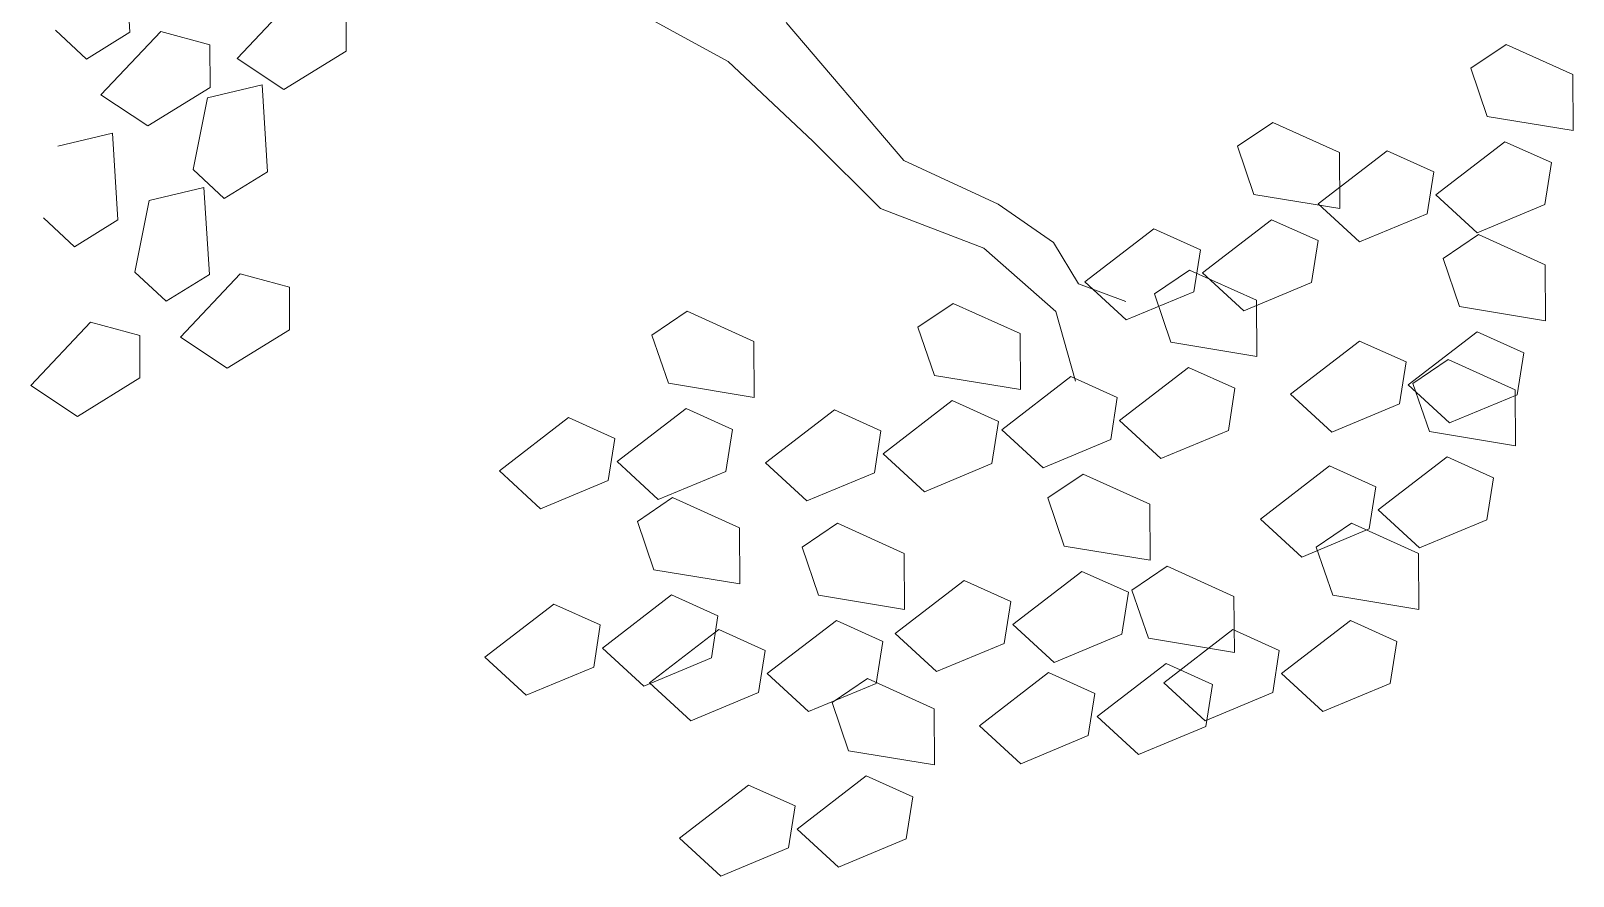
# Model space of a CAD drawing. Header units: millimetres. Extents: x 997 to 4249, y 599 to 1440.
# Drawn here: x 1249.73 to 1254.85, y 954.51 to 957.32 of the extents above; entities that cross this region are included whole.
import ezdxf

# ---------------------------------------------------------------- set-up
doc = ezdxf.new("R2010")
doc.units = ezdxf.units.MM
doc.linetypes.add('Continuo', pattern=[0])
doc.layers.add('cercas existentes', color=18, linetype='Continuous')
doc.layers.add('taludes', color=9, linetype='Continuous')

# ---------------------------------------------------------------- blocks, each defined once
blk = doc.blocks.new('gtfoods1')
at = {"layer": 'taludes', "linetype": 'Continuo', "lineweight": 5, "extrusion": (-0.01236829873502729, -0.01648888712755284, 0.999787548325991)}
for p, q in [((-674.410700339871, 296.6800460758557, 12.04817387471162), (-674.3923943004729, 296.3915112996101, 12.04364170899253)), ((-672.4070411639136, 296.2944355660677, 12.06660135661356), (-672.9046682777976, 296.56662356322, 12.0649342788273)), ((-674.0365549398434, 296.3039861678083, 12.04660027312771), (-673.8380989867424, 296.5141959070165, 12.05252221842459)), ((-673.6748888489328, 296.4700053716947, 12.0538124715394), (-673.674589548307, 296.3286530704795, 12.05148493672055)), ((-672.2148094022496, 296.4234177759786, 12.07110666677345), (-671.8242367064431, 295.9656566867232, 12.06838883813157)), ((-674.5360380995248, 296.302360124414, 12.04039438603369), (-674.6395855901612, 296.3986087759583, 12.04070077799092)), ((-674.3923943004729, 296.3915112996101, 12.04364170899253), (-674.5360380995248, 296.302360124414, 12.04039438603369)), ((-674.4884352349216, 296.1832009242476, 12.03901805745008), (-674.2899792845519, 296.3934106620898, 12.04494000274695)), ((-674.2899792845519, 296.3934106620898, 12.04494000274695), (-674.1267691440107, 296.3492201267679, 12.04623025586177)), ((-674.1267691440107, 296.3492201267679, 12.04623025586177), (-674.1264698461168, 296.2078678269186, 12.04390272104292)), ((-673.674589548307, 296.3286530704795, 12.05148493672055), (-673.8815013502262, 296.200922595486, 12.04681866504499)), ((-669.9423038109367, 296.2717903116345, 12.09671896814416), (-669.8252281907176, 296.3509843308725, 12.09947340080489)), ((-669.8252281907176, 296.3509843308725, 12.09947340080489), (-669.6036527247948, 296.2507223215202, 12.10056093445074)), ((-673.8815013502262, 296.200922595486, 12.04681866504499), (-674.0365549398434, 296.3039861678083, 12.04660027312771)), ((-672.4070411639136, 296.2944355660677, 12.06660135661356), (-672.1259463460965, 296.0290833762783, 12.06570246804016)), ((-669.8877483839019, 296.1117532423634, 12.09475447542711), (-669.9423038109367, 296.2717903116345, 12.09671896814416)), ((-669.6036527247948, 296.2507223215202, 12.10056093445074), (-669.6024870167646, 296.0645689768344, 12.09750524161539)), ((-674.3333816453041, 296.0801373505592, 12.03923644936735), (-674.4884352349216, 296.1832009242476, 12.03901805745008)), ((-674.1264698461168, 296.2078678269186, 12.04390272104292), (-674.3333816453041, 296.0801373505592, 12.03923644936735)), ((-674.1827975103481, 295.9350057999541, 12.03870574842612), (-674.1350343103682, 296.1734330615898, 12.04322885911053)), ((-674.1350343103682, 296.1734330615898, 12.04322885911053), (-673.9539122600579, 296.2164430998514, 12.04617884514681)), ((-673.9539122600579, 296.2164430998514, 12.04617884514681), (-673.9356062233919, 295.9279083249717, 12.04164667942772)), ((-670.7168163123702, 296.0128121418506, 12.08286636131786), (-670.599740690785, 296.0920061597228, 12.08562079397858)), ((-670.599740690785, 296.0920061597228, 12.08562079397858), (-670.3781652262282, 295.9917441503703, 12.08670832762444)), ((-669.6024870167646, 296.0645689768344, 12.09750524161539), (-669.8877483839019, 296.1117532423634, 12.09475447542711)), ((-674.6316194198253, 296.0134846295168, 12.03444770891757), (-674.4504973681492, 296.0564946664124, 12.03739769495386)), ((-674.4504973681492, 296.0564946664124, 12.03739769495386), (-674.4321913314834, 295.7679598901668, 12.03286552923477)), ((-672.1259463460965, 296.0290833762783, 12.06570246804016), (-671.9015966920033, 295.8060970939944, 12.06480030425922)), ((-670.6622608853354, 295.8527750712135, 12.0809018686008), (-670.7168163123702, 296.0128121418506, 12.08286636131786)), ((-670.0580304864022, 295.8515476295352, 12.08835651523481), (-669.8289391513142, 296.0278773047278, 12.0940986854225)), ((-669.8289391513142, 296.0278773047278, 12.0940986854225), (-669.6747196222814, 295.9585392130166, 12.09486297301694)), ((-671.8242367064431, 295.9656566867232, 12.06838883813157), (-671.5108037452374, 295.8207109093914, 12.06987579201805)), ((-670.4485287016107, 295.8211970418938, 12.08302513663561), (-670.2194373665227, 295.9975267198183, 12.08876730682331)), ((-670.3781652262282, 295.9917441503703, 12.08670832762444), (-670.3769995181981, 295.8055908084164, 12.08365263478908)), ((-670.2194373665227, 295.9975267198183, 12.08876730682331), (-670.0652178374899, 295.928188630839, 12.08953159441775)), ((-674.0792500210775, 295.8387571484097, 12.03839935646888), (-674.1827975103481, 295.9350057999541, 12.03870574842612)), ((-673.9356062233919, 295.9279083249717, 12.04164667942772), (-674.0792500210775, 295.8387571484097, 12.03839935646888)), ((-670.0652178374899, 295.928188630839, 12.08953159441775), (-670.0871833606784, 295.7885574465245, 12.08695700845932)), ((-669.6747196222814, 295.9585392130166, 12.09486297301694), (-669.6966851454699, 295.8189080300679, 12.09228838705851)), ((-674.3279551422074, 295.8326165852695, 12.03522137101006), (-674.1468330905311, 295.8756266235312, 12.03817135704635)), ((-674.1468330905311, 295.8756266235312, 12.03817135704635), (-674.1285270552312, 295.5870918472856, 12.03363919132726)), ((-674.3757183435532, 295.5941893263657, 12.03069826032565), (-674.3279551422074, 295.8326165852695, 12.03522137101006)), ((-671.5108037452374, 295.8207109093914, 12.06987579201805), (-671.3266095939252, 295.693468686839, 12.07005591591783)), ((-670.3769995181981, 295.8055908084164, 12.08365263478908), (-670.6622608853354, 295.8527750712135, 12.0809018686008)), ((-670.3116359301382, 295.6950067842006, 12.08263744802181), (-670.4485287016107, 295.8211970418938, 12.08302513663561)), ((-669.9211377149297, 295.72535736911, 12.087968826621), (-670.0580304864022, 295.8515476295352, 12.08835651523481)), ((-669.6966851454699, 295.8189080300679, 12.09228838705851), (-669.9211377149297, 295.72535736911, 12.087968826621)), ((-674.5758351291688, 295.6788087136049, 12.02961820627593), (-674.6793826198054, 295.7750573678811, 12.02992459823316)), ((-674.4321913314834, 295.7679598901668, 12.03286552923477), (-674.5758351291688, 295.6788087136049, 12.02961820627593)), ((-671.9015966920033, 295.8060970939944, 12.06480030425922), (-671.5588869521243, 295.673850619942, 12.06685888083811)), ((-670.8325429892016, 295.5925694583852, 12.0745039084085), (-670.6034516513819, 295.7688991363098, 12.08024607859619)), ((-670.6034516513819, 295.7688991363098, 12.08024607859619), (-670.449232122349, 295.6995610445986, 12.08101036619063)), ((-670.0871833606784, 295.7885574465245, 12.08695700845932), (-670.3116359301382, 295.6950067842006, 12.08263744802181)), ((-671.2230412071422, 295.562218873476, 12.0691725298093), (-670.9939498665904, 295.7385485514005, 12.07491469999701)), ((-670.9939498665904, 295.7385485514005, 12.07491469999701), (-670.8397303389233, 295.6692104583233, 12.07567898759144)), ((-670.0341504510961, 295.640306198746, 12.08516805713268), (-669.917074830877, 295.7195002166181, 12.08792248979341)), ((-669.917074830877, 295.7195002166181, 12.08792248979341), (-669.6954993649547, 295.6192382058998, 12.08901002343926)), ((-671.5588869521243, 295.673850619942, 12.06685888083811), (-671.319536205925, 295.463718147849, 12.06635428456706)), ((-671.3266095939252, 295.693468686839, 12.07005591591783), (-671.2442923615845, 295.5558191123355, 12.06880408579817)), ((-670.8397303389233, 295.6692104583233, 12.07567898759144), (-670.8616958621119, 295.5295792767406, 12.07310440163301)), ((-670.449232122349, 295.6995610445986, 12.08101036619063), (-670.4711976455374, 295.5599298589179, 12.0784357802322)), ((-669.9795950226955, 295.480269126743, 12.08320356441562), (-670.0341504510961, 295.640306198746, 12.08516805713268)), ((-669.6954993649547, 295.6192382058998, 12.08901002343926), (-669.6943336569243, 295.4330848598479, 12.0859543306039)), ((-674.272170851551, 295.4979406707237, 12.03039186836842), (-674.3757183435532, 295.5941893263657, 12.03069826032565)), ((-674.1285270552312, 295.5870918472856, 12.03363919132726), (-674.272170851551, 295.4979406707237, 12.03039186836842)), ((-674.2245679910454, 295.378781471923, 12.02901553978481), (-674.0261120379441, 295.5889912111311, 12.03493748508168)), ((-674.0261120379441, 295.5889912111311, 12.03493748508168), (-673.8629019001348, 295.5448006771753, 12.03622773819649)), ((-671.2442923615845, 295.5558191123355, 12.06880408579817), (-671.0871489401134, 295.4969562993942, 12.06977730704622)), ((-671.0861484302059, 295.4360286130507, 12.06878484119551), (-671.2230412071422, 295.562218873476, 12.0691725298093)), ((-670.9924301670712, 295.5221803169945, 12.07136507058719), (-670.8753545454863, 295.6013743389644, 12.07411950324792)), ((-670.8753545454863, 295.6013743389644, 12.07411950324792), (-670.6537790809298, 295.5011123282461, 12.07520703689377)), ((-670.6956502149974, 295.4663791965941, 12.07411621979469), (-670.8325429892016, 295.5925694583852, 12.0745039084085)), ((-670.4711976455374, 295.5599298589179, 12.0784357802322), (-670.6956502149974, 295.4663791965941, 12.07411621979469)), ((-673.8629019001348, 295.5448006771753, 12.03622773819649), (-673.8626026022407, 295.4034483759601, 12.03390020337765)), ((-670.8616958621119, 295.5295792767406, 12.07310440163301), (-671.0861484302059, 295.4360286130507, 12.06878484119551)), ((-670.9378747386709, 295.3621432477235, 12.06940057787013), (-670.9924301670712, 295.5221803169945, 12.07136507058719)), ((-670.6537790809298, 295.5011123282461, 12.07520703689377), (-670.6526133715333, 295.3149589835602, 12.07215134405842)), ((-672.659912031191, 295.3858690848201, 12.04848867609369), (-672.5428364109719, 295.4650631067902, 12.05124310875441)), ((-672.5428364109719, 295.4650631067902, 12.05124310875441), (-672.3212609450493, 295.3648010960717, 12.05233064240027)), ((-671.7768761650198, 295.4118939966211, 12.05984186130391), (-671.6598005461665, 295.4910880172251, 12.06259629396463)), ((-671.6598005461665, 295.4910880172251, 12.06259629396463), (-671.4382250802441, 295.3908260051408, 12.06368382761049)), ((-671.319536205925, 295.463718147849, 12.06635428456706), (-671.2544368315957, 295.232431922381, 12.06334516133824)), ((-669.6943336569243, 295.4330848598479, 12.0859543306039), (-669.9795950226955, 295.480269126743, 12.08320356441562)), ((-674.7211531005028, 295.2188330398499, 12.02023438959185), (-674.5226971474015, 295.4290427763262, 12.02615633488873)), ((-674.5226971474015, 295.4290427763262, 12.02615633488873), (-674.3594870068603, 295.3848522423705, 12.02744658800354)), ((-673.8626026022407, 295.4034483759601, 12.03390020337765), (-674.0695144014283, 295.2757179009666, 12.02923393170208)), ((-671.7223207366192, 295.2518569259842, 12.05787736858685), (-671.7768761650198, 295.4118939966211, 12.05984186130391)), ((-674.3594870068603, 295.3848522423705, 12.02744658800354), (-674.3591877103322, 295.2434999425211, 12.02511905318469)), ((-674.0695144014283, 295.2757179009666, 12.02923393170208), (-674.2245679910454, 295.378781471923, 12.02901553978481)), ((-672.6053566041562, 295.2258320141832, 12.04652418337663), (-672.659912031191, 295.3858690848201, 12.04848867609369)), ((-672.3212609450493, 295.3648010960717, 12.05233064240027), (-672.3200952356531, 295.17864775002, 12.04927494956491)), ((-671.4382250802441, 295.3908260051408, 12.06368382761049), (-671.4370593722138, 295.2046726604551, 12.06062813477513)), ((-670.6526133715333, 295.3149589835602, 12.07215134405842), (-670.9378747386709, 295.3621432477235, 12.06940057787013)), ((-670.5403753431365, 295.1897129290053, 12.07147422562413), (-670.3112840066824, 295.366042605564, 12.07721639581183)), ((-670.3112840066824, 295.366042605564, 12.07721639581183), (-670.1570644776498, 295.2967045138528, 12.07798068340626)), ((-670.1498771292938, 295.2200635139147, 12.07680560422332), (-669.9207857873762, 295.3963931877413, 12.08254777441101)), ((-669.9207857873762, 295.3963931877413, 12.08254777441101), (-669.7665662638071, 295.327055098762, 12.08331206200545)), ((-670.1570644776498, 295.2967045138528, 12.07798068340626), (-670.1790300008379, 295.157073330904, 12.07540609744783)), ((-670.1341221996122, 295.2252784343063, 12.07708651376082), (-670.0170465807591, 295.3044724521785, 12.07984094642155)), ((-670.0170465807591, 295.3044724521785, 12.07984094642155), (-669.7954711148363, 295.2042104441921, 12.0809284800674)), ((-669.7665662638071, 295.327055098762, 12.08331206200545), (-669.7885317856294, 295.1874239144474, 12.08073747604702)), ((-671.4370593722138, 295.2046726604551, 12.06062813477513), (-671.7223207366192, 295.2518569259842, 12.05787736858685)), ((-671.4986550577455, 295.0715870499857, 12.05767123907864), (-671.2695637199256, 295.2479167265444, 12.06341340926634)), ((-671.2695637199256, 295.2479167265444, 12.06341340926634), (-671.1153441922588, 295.1785786361993, 12.06417769686078)), ((-671.108156842537, 295.1019376335294, 12.06300261767783), (-670.8790655047171, 295.2782673100878, 12.06874478786552)), ((-670.8790655047171, 295.2782673100878, 12.06874478786552), (-670.7248459770503, 295.2089292197425, 12.06950907545997)), ((-674.5660995095195, 295.1157694675276, 12.02045278150913), (-674.7211531005028, 295.2188330398499, 12.02023438959185)), ((-674.3591877103322, 295.2434999425211, 12.02511905318469), (-674.5660995095195, 295.1157694675276, 12.02045278150913)), ((-672.3200952356531, 295.17864775002, 12.04927494956491), (-672.6053566041562, 295.2258320141832, 12.04652418337663)), ((-670.7248459770503, 295.2089292197425, 12.06950907545997), (-670.7468115016045, 295.0692980354279, 12.06693448950153)), ((-670.0129843523575, 295.0938732534894, 12.07641791560952), (-670.1498771292938, 295.2200635139147, 12.07680560422332)), ((-670.0795667739435, 295.0652413636694, 12.07512202104376), (-670.1341221996122, 295.2252784343063, 12.07708651376082)), ((-669.7954711148363, 295.2042104441921, 12.0809284800674), (-669.7943054068062, 295.0180570995062, 12.07787278723205)), ((-671.8926028418514, 294.9916513117898, 12.05147940839455), (-671.6635115040317, 295.1679809897144, 12.05722157858224)), ((-671.6635115040317, 295.1679809897144, 12.05722157858224), (-671.5092919763647, 295.0986428993692, 12.05798586617668)), ((-671.1153441922588, 295.1785786361993, 12.06417769686078), (-671.1373097154471, 295.0389474518845, 12.06160311090234)), ((-670.4034825716637, 295.0635226672143, 12.07108653701033), (-670.5403753431365, 295.1897129290053, 12.07147422562413)), ((-670.1790300008379, 295.157073330904, 12.07540609744783), (-670.4034825716637, 295.0635226672143, 12.07108653701033)), ((-669.7885317856294, 295.1874239144474, 12.08073747604702), (-670.0129843523575, 295.0938732534894, 12.07641791560952)), ((-673.1661369245969, 294.9352758178115, 12.03479484458513), (-672.9370455854112, 295.1116054930039, 12.04053701477284)), ((-672.9370455854112, 295.1116054930039, 12.04053701477284), (-672.7828260563783, 295.0422674040246, 12.04130130236727)), ((-672.7756387080226, 294.9656264040866, 12.04012622318433), (-672.5465473702027, 295.1419560779134, 12.04586839337202)), ((-672.5465473702027, 295.1419560779134, 12.04586839337202), (-672.3923278425359, 295.0726179848361, 12.04663268096646)), ((-672.2831010570599, 294.9613007282464, 12.04614802979535), (-672.0540097178741, 295.1376304048051, 12.05189019998306)), ((-672.0540097178741, 295.1376304048051, 12.05189019998306), (-671.8997901915732, 295.0682923144598, 12.05265448757749)), ((-671.5092919763647, 295.0986428993692, 12.05798586617668), (-671.5312574995532, 294.9590117150544, 12.05541128021825)), ((-670.9712640710645, 294.975747373104, 12.06261492906403), (-671.108156842537, 295.1019376335294, 12.06300261767783)), ((-672.7828260563783, 295.0422674040246, 12.04130130236727), (-672.8047915795669, 294.9026362197101, 12.03872671640884)), ((-672.3923278425359, 295.0726179848361, 12.04663268096646), (-672.4142933643584, 294.9329868032535, 12.04405809500803)), ((-671.8997901915732, 295.0682923144598, 12.05265448757749), (-671.9217557161273, 294.9286611287791, 12.05007990161906)), ((-671.361762286273, 294.9453967909267, 12.05728355046484), (-671.4986550577455, 295.0715870499857, 12.05767123907864)), ((-670.7468115016045, 295.0692980354279, 12.06693448950153), (-670.9712640710645, 294.975747373104, 12.06261492906403)), ((-669.7943054068062, 295.0180570995062, 12.07787278723205), (-670.0795667739435, 295.0652413636694, 12.07512202104376)), ((-671.7557100703789, 294.8654610540966, 12.05109171978074), (-671.8926028418514, 294.9916513117898, 12.05147940839455)), ((-671.1373097154471, 295.0389474518845, 12.06160311090234), (-671.361762286273, 294.9453967909267, 12.05728355046484)), ((-672.6387459338182, 294.8394361422957, 12.03973853457052), (-672.7756387080226, 294.9656264040866, 12.04012622318433)), ((-672.1462082855874, 294.8351104678213, 12.04576034118156), (-672.2831010570599, 294.9613007282464, 12.04614802979535)), ((-671.5312574995532, 294.9590117150544, 12.05541128021825), (-671.7557100703789, 294.8654610540966, 12.05109171978074)), ((-670.6403470943842, 294.7746851672978, 12.06339268225227), (-670.4112557551985, 294.9510148411243, 12.06913485243997)), ((-670.4112557551985, 294.9510148411243, 12.06913485243997), (-670.2570362275314, 294.8816767507792, 12.06989914003441)), ((-670.2498488778097, 294.8050357494751, 12.06872406085146), (-670.0207575413558, 294.9813654273996, 12.07446623103916)), ((-670.0207575413558, 294.9813654273996, 12.07446623103916), (-669.866538012323, 294.9120273343224, 12.0752305186336)), ((-673.0292441490265, 294.8090855573862, 12.03440715597133), (-673.1661369245969, 294.9352758178115, 12.03479484458513)), ((-672.8047915795669, 294.9026362197101, 12.03872671640884), (-673.0292441490265, 294.8090855573862, 12.03440715597133)), ((-672.4142933643584, 294.9329868032535, 12.04405809500803), (-672.6387459338182, 294.8394361422957, 12.03973853457052)), ((-671.9217557161273, 294.9286611287791, 12.05007990161906), (-672.1462082855874, 294.8351104678213, 12.04576034118156)), ((-671.3462485993132, 294.8450646337369, 12.05582075200091), (-671.229172977728, 294.9242586516091, 12.05857518466164)), ((-671.229172977728, 294.9242586516091, 12.05857518466164), (-671.0075975131713, 294.8239966436226, 12.05966271830749)), ((-669.866538012323, 294.9120273343224, 12.0752305186336), (-669.8885035355115, 294.7723961513736, 12.07265593267516)), ((-672.7082154904031, 294.7666338852544, 12.03767844844424), (-672.591139870184, 294.8458279058584, 12.04043288110497)), ((-672.591139870184, 294.8458279058584, 12.04043288110497), (-672.3695644042614, 294.7455658951401, 12.04152041475082)), ((-671.2916931709124, 294.6850275644661, 12.05385625928386), (-671.3462485993132, 294.8450646337369, 12.05582075200091)), ((-670.2570362275314, 294.8816767507792, 12.06989914003441), (-670.27900175072, 294.7420455664644, 12.06732455407598)), ((-671.0075975131713, 294.8239966436226, 12.05966271830749), (-671.0064318051411, 294.637843297571, 12.05660702547214)), ((-670.1129561049713, 294.6788454904158, 12.06833637223766), (-670.2498488778097, 294.8050357494751, 12.06872406085146)), ((-672.6536600647344, 294.6065968173493, 12.03571395572719), (-672.7082154904031, 294.7666338852544, 12.03767844844424)), ((-672.3695644042614, 294.7455658951401, 12.04152041475082), (-672.3683986962312, 294.5594125490884, 12.03846472191547)), ((-672.1612336326862, 294.6818405319252, 12.04304667598305), (-672.044158012467, 294.7610345497974, 12.04580110864378)), ((-672.044158012467, 294.7610345497974, 12.04580110864378), (-671.8225825465443, 294.6607725404451, 12.04688864228963)), ((-670.5034543201798, 294.6484949055066, 12.06300499363847), (-670.6403470943842, 294.7746851672978, 12.06339268225227)), ((-670.27900175072, 294.7420455664644, 12.06732455407598), (-670.5034543201798, 294.6484949055066, 12.06300499363847)), ((-670.4548678013657, 294.681873355458, 12.06415654440225), (-670.3377921825124, 294.7610673746963, 12.06691097706298)), ((-670.3377921825124, 294.7610673746963, 12.06691097706298), (-670.1162167179559, 294.6608053639779, 12.06799851070883)), ((-669.8885035355115, 294.7723961513736, 12.07265593267516), (-670.1129561049713, 294.6788454904158, 12.06833637223766)), ((-672.1066782042853, 294.5218034612883, 12.041082183266), (-672.1612336326862, 294.6818405319252, 12.04304667598305)), ((-671.0064318051411, 294.637843297571, 12.05660702547214), (-671.2916931709124, 294.6850275644661, 12.05385625928386)), ((-670.4003123756968, 294.521836287553, 12.0621920516852), (-670.4548678013657, 294.681873355458, 12.06415654440225)), ((-671.8225825465443, 294.6607725404451, 12.04688864228963), (-671.8214168371483, 294.4746191943932, 12.04383294945428)), ((-670.1162167179559, 294.6608053639779, 12.06799851070883), (-670.1150510058278, 294.4746520233898, 12.06494281787348)), ((-672.3683986962312, 294.5594125490884, 12.03846472191547), (-672.6536600647344, 294.6065968173493, 12.03571395572719)), ((-671.4619752747788, 294.4248219489057, 12.04745829909155), (-671.2328839369588, 294.6011516268302, 12.05320046927925)), ((-671.2328839369588, 294.6011516268302, 12.05320046927925), (-671.078664412024, 294.5318135337532, 12.05396475687369)), ((-671.0667423476004, 294.5391881005467, 12.05423386800849), (-670.9496667273813, 294.6183821197847, 12.05698830066922)), ((-670.9496667273813, 294.6183821197847, 12.05698830066922), (-670.7280912614588, 294.5181201104322, 12.05807583431507)), ((-671.8524734899872, 294.3944713653623, 12.04212692049236), (-671.6233821535334, 294.570801041921, 12.04786909068006)), ((-671.6233821535334, 294.570801041921, 12.04786909068006), (-671.4691626258664, 294.5014629515756, 12.0486333782745)), ((-671.078664412024, 294.5318135337532, 12.05396475687369), (-671.1006299324804, 294.3921823521703, 12.05139017091526)), ((-671.0121869219315, 294.3791510326414, 12.05226937529143), (-671.0667423476004, 294.5391881005467, 12.05423386800849)), ((-673.2144403824432, 294.3160406182458, 12.02398461693569), (-672.9853490446233, 294.4923702934384, 12.02972678712339)), ((-672.9853490446233, 294.4923702934384, 12.02972678712339), (-672.8311295169565, 294.4230322044591, 12.03049107471783)), ((-672.8239421672347, 294.3463912017892, 12.02931599553489), (-672.5948508307808, 294.5227208783476, 12.03505816572258)), ((-672.5948508307808, 294.5227208783476, 12.03505816572258), (-672.440631301748, 294.4533827880025, 12.03582245331702)), ((-671.8214168371483, 294.4746191943932, 12.04383294945428), (-672.1066782042853, 294.5218034612883, 12.041082183266)), ((-671.4691626258664, 294.5014629515756, 12.0486333782745), (-671.4911281476889, 294.361831767261, 12.04605879231607)), ((-670.7280912614588, 294.5181201104322, 12.05807583431507), (-670.7269255547944, 294.3319667657465, 12.05502014147971)), ((-670.1150510058278, 294.4746520233898, 12.06494281787348), (-670.4003123756968, 294.521836287553, 12.0621920516852)), ((-672.440631301748, 294.4533827880025, 12.03582245331702), (-672.4625968249366, 294.3137516036877, 12.03324786735859)), ((-672.2769603108836, 294.26159784846, 12.03468422307369), (-672.0478689716979, 294.4379275236527, 12.04042639326139)), ((-672.0478689716979, 294.4379275236527, 12.04042639326139), (-671.8936494426653, 294.3685894319415, 12.04119068085583)), ((-670.5705944795632, 294.2616306719929, 12.05579409149289), (-670.3415031431091, 294.4379603485513, 12.06153626168059)), ((-670.3415031431091, 294.4379603485513, 12.06153626168059), (-670.1872836127104, 294.3686222568401, 12.06230054927503)), ((-672.8311295169565, 294.4230322044591, 12.03049107471783), (-672.8530950415106, 294.2834010201443, 12.0279164887594)), ((-672.6674585260921, 294.2312472621848, 12.0293528444745), (-672.4383671855403, 294.4075769387432, 12.0350950146622)), ((-672.4383671855403, 294.4075769387432, 12.0350950146622), (-672.2841476578735, 294.3382388483981, 12.03585930225664)), ((-671.7155807185145, 294.268281106303, 12.04173923187856), (-671.8524734899872, 294.3944713653623, 12.04212692049236)), ((-671.3250825019404, 294.2986316898464, 12.04707061047775), (-671.4619752747788, 294.4248219489057, 12.04745829909155)), ((-671.1006299324804, 294.3921823521703, 12.05139017091526), (-671.3250825019404, 294.2986316898464, 12.04707061047775)), ((-670.7269255547944, 294.3319667657465, 12.05502014147971), (-671.0121869219315, 294.3791510326414, 12.05226937529143)), ((-670.9610926961377, 294.2312800898153, 12.0504627128937), (-670.7320013555859, 294.407609766374, 12.0562048830814)), ((-670.7320013555859, 294.407609766374, 12.0562048830814), (-670.577781829285, 294.3382716732967, 12.05696917067584)), ((-672.6870493943961, 294.2202009427299, 12.02892830692108), (-672.8239421672347, 294.3463912017892, 12.02931599553489)), ((-672.2841476578735, 294.3382388483981, 12.03585930225664), (-672.3061131824279, 294.1986076654493, 12.03328471629821)), ((-671.8936494426653, 294.3685894319415, 12.04119068085583), (-671.9156149672194, 294.2289582489927, 12.0386160948974)), ((-671.4911281476889, 294.361831767261, 12.04605879231607), (-671.7155807185145, 294.268281106303, 12.04173923187856)), ((-670.577781829285, 294.3382716732967, 12.05696917067584), (-670.5997473524733, 294.198640490348, 12.05439458471741)), ((-670.1872836127104, 294.3686222568401, 12.06230054927503), (-670.2092491386306, 294.2289910752575, 12.0597259633166)), ((-673.0775476096046, 294.1898503578204, 12.02359692832189), (-673.2144403824432, 294.3160406182458, 12.02398461693569)), ((-672.8530950415106, 294.2834010201443, 12.0279164887594), (-673.0775476096046, 294.1898503578204, 12.02359692832189)), ((-672.4625968249366, 294.3137516036877, 12.03324786735859), (-672.6870493943961, 294.2202009427299, 12.02892830692108)), ((-671.1824690244321, 294.1189454170812, 12.04587141509913), (-670.953377687978, 294.2952750936397, 12.05161358528682)), ((-670.953377687978, 294.2952750936397, 12.05161358528682), (-670.7991581603114, 294.2259370019287, 12.05237787288127)), ((-672.5305657518877, 294.1050570044913, 12.0289651558607), (-672.6674585260921, 294.2312472621848, 12.0293528444745)), ((-672.1400675366792, 294.1354075880349, 12.03429653445989), (-672.2769603108836, 294.26159784846, 12.03468422307369)), ((-671.9156149672194, 294.2289582489927, 12.0386160948974), (-672.1400675366792, 294.1354075880349, 12.03429653445989)), ((-672.0619095130983, 294.1657485649237, 12.03576381702024), (-671.9448338915133, 294.2449425896257, 12.03851824968097)), ((-671.9448338915133, 294.2449425896257, 12.03851824968097), (-671.7232584255908, 294.1446805775413, 12.03960578332682)), ((-671.5729672410064, 294.0885948335379, 12.04054003649994), (-671.3438759018206, 294.2649245114624, 12.04628220668764)), ((-671.3438759018206, 294.2649245114624, 12.04628220668764), (-671.1896563755199, 294.1955864183851, 12.04704649428208)), ((-670.8241999232991, 294.1050898293902, 12.0500750242799), (-670.9610926961377, 294.2312800898153, 12.0504627128937)), ((-670.7991581603114, 294.2259370019287, 12.05237787288127), (-670.8211236834995, 294.0863058189798, 12.04980328692283)), ((-670.4337017053588, 294.1354404115677, 12.05540640287909), (-670.5705944795632, 294.2616306719929, 12.05579409149289)), ((-670.2092491386306, 294.2289910752575, 12.0597259633166), (-670.4337017053588, 294.1354404115677, 12.05540640287909)), ((-672.3061131824279, 294.1986076654493, 12.03328471629821), (-672.5305657518877, 294.1050570044913, 12.0289651558607)), ((-671.1896563755199, 294.1955864183851, 12.04704649428208), (-671.2116218973422, 294.0559552340706, 12.04447190832365)), ((-670.5997473524733, 294.198640490348, 12.05439458471741), (-670.8241999232991, 294.1050898293902, 12.0500750242799)), ((-672.0073540846977, 294.0057114970186, 12.03379932430318), (-672.0619095130983, 294.1657485649237, 12.03576381702024)), ((-671.7232584255908, 294.1446805775413, 12.03960578332682), (-671.7220927175604, 293.9585272342215, 12.03655009049146)), ((-671.0455762515935, 293.9927551566561, 12.04548372648533), (-671.1824690244321, 294.1189454170812, 12.04587141509913)), ((-671.436074468168, 293.9624045744786, 12.04015234788614), (-671.5729672410064, 294.0885948335379, 12.04054003649994)), ((-670.8211236834995, 294.0863058189798, 12.04980328692283), (-671.0455762515935, 293.9927551566561, 12.04548372648533)), ((-671.2116218973422, 294.0559552340706, 12.04447190832365), (-671.436074468168, 293.9624045744786, 12.04015234788614)), ((-671.7220927175604, 293.9585272342215, 12.03655009049146), (-672.0073540846977, 294.0057114970186, 12.03379932430318)), ((-672.177636187198, 293.7455058841904, 12.02740136411088), (-671.9485448507442, 293.921835559383, 12.03314353429857)), ((-671.9485448507442, 293.921835559383, 12.03314353429857), (-671.7943253230774, 293.8524974676718, 12.03390782189301)), ((-672.5681344037725, 293.7151552992809, 12.02206998551168), (-672.3390430659526, 293.8914849744738, 12.02781215569939)), ((-672.3390430659526, 293.8914849744738, 12.02781215569939), (-672.1848235382859, 293.8221468841284, 12.02857644329382)), ((-672.1848235382859, 293.8221468841284, 12.02857644329382), (-672.20678906284, 293.6825157025455, 12.02600185733539)), ((-671.7943253230774, 293.8524974676718, 12.03390782189301), (-671.8162908462657, 293.7128662860889, 12.03133323593458)), ((-672.431241630934, 293.5889650402219, 12.02168229689789), (-672.5681344037725, 293.7151552992809, 12.02206998551168)), ((-672.0407434157255, 293.619315623765, 12.02701367549708), (-672.177636187198, 293.7455058841904, 12.02740136411088)), ((-671.8162908462657, 293.7128662860889, 12.03133323593458), (-672.0407434157255, 293.619315623765, 12.02701367549708)), ((-672.20678906284, 293.6825157025455, 12.02600185733539), (-672.431241630934, 293.5889650402219, 12.02168229689789))]:
    blk.add_line(p, q, dxfattribs=at)

msp = doc.modelspace()

# ---------------------------------------------------------------- block references
at = {"layer": 'cercas existentes', "color": 1}
msp.add_blockref('gtfoods1', (1924.453969422014, 660.9214954393885), dxfattribs=at)

doc.saveas('drawing.dxf')
